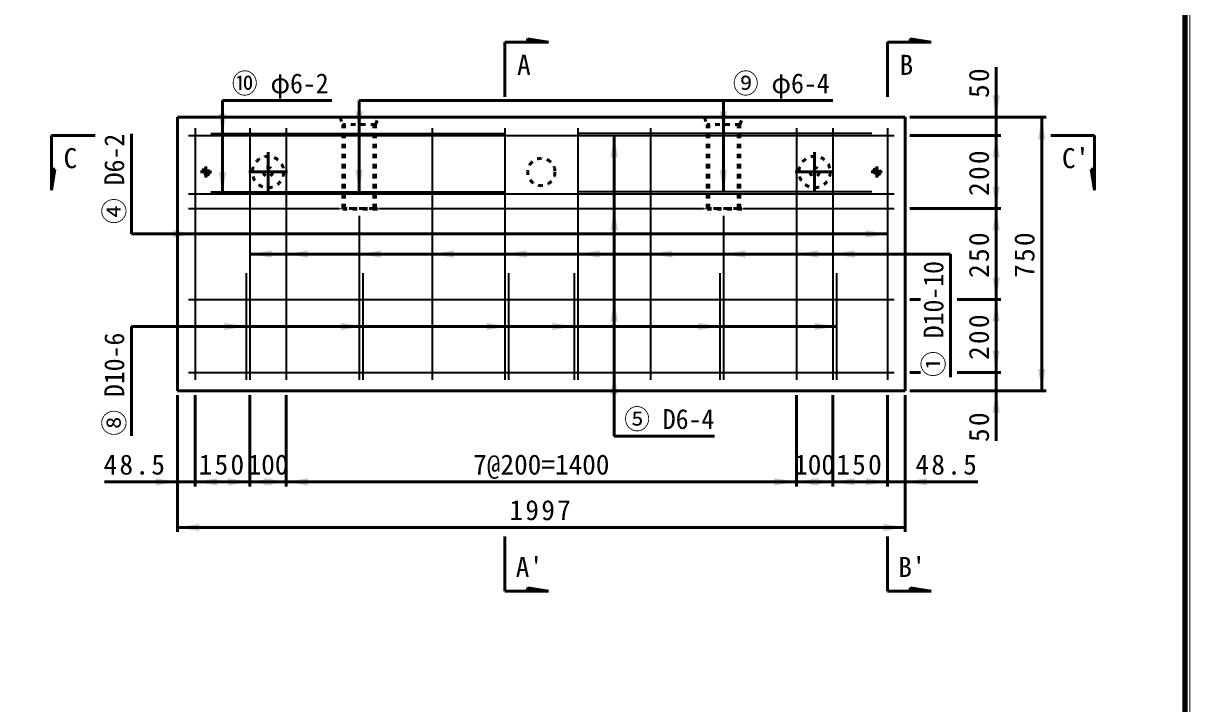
# Model space of a CAD drawing. Units: millimetres, scale not verified. Extents: x 100 to 4105, y 100 to 2870.
# Drawn here: x 2825 to 4105, y 847 to 1593 of the extents above; entities that cross this region are included whole.
import ezdxf
from ezdxf.enums import TextEntityAlignment as Align

# ---------------------------------------------------------------- set-up
doc = ezdxf.new("R2010")
doc.units = ezdxf.units.MM
doc.header["$LTSCALE"] = 5
doc.linetypes.add('USER2', pattern=[13.4, 10, -1.2, 1, -1.2])
doc.linetypes.add('USER3', pattern=[2.2, 1, -1.2])
doc.layers.add('V-nasSTD', color=7, linetype='Continuous', lineweight=50)
doc.styles.add('ＭＳ ゴシック', font='')
doc.styles.get('ＭＳ ゴシック').set_extended_font_data('MS Gothic')

msp = doc.modelspace()

# ---------------------------------------------------------------- hatches: boundary and pattern name
at = {"layer": 'V-nasSTD'}
for points in [[(3892.592, 1513.889), (3896.592, 1513.889), (3892.592, 1489.889), (3888.592, 1513.889)], [(3043.192, 1493.889), (3047.192, 1493.889), (3043.192, 1469.889), (3039.192, 1493.889)], [(3193.192, 1496.289), (3197.192, 1496.289), (3193.192, 1472.289), (3189.192, 1496.289)], [(3593.192, 1496.289), (3597.192, 1496.289), (3593.192, 1472.289), (3589.192, 1496.289)], [(3942.592, 1465.889), (3946.592, 1465.889), (3942.592, 1489.889), (3938.592, 1465.889)], [(3473.192, 1445.889), (3477.192, 1445.889), (3473.192, 1469.889), (3469.192, 1445.889)], [(3892.592, 1445.889), (3896.592, 1445.889), (3892.592, 1469.889), (3888.592, 1445.889)], [(3043.192, 1429.889), (3047.192, 1429.889), (3043.192, 1405.889), (3039.192, 1429.889)], [(3193.192, 1432.289), (3197.192, 1432.289), (3193.192, 1408.289), (3189.192, 1432.289)], [(3593.192, 1432.289), (3597.192, 1432.289), (3593.192, 1408.289), (3589.192, 1432.289)], [(3892.592, 1413.889), (3896.592, 1413.889), (3892.592, 1389.889), (3888.592, 1413.889)], [(3473.192, 1365.889), (3477.192, 1365.889), (3473.192, 1389.889), (3469.192, 1365.889)], [(3892.592, 1365.889), (3896.592, 1365.889), (3892.592, 1389.889), (3888.592, 1365.889)], [(2989.192, 1361.889), (2989.192, 1357.889), (3013.192, 1361.889), (2989.192, 1365.889)], [(3749.192, 1361.889), (3749.192, 1357.889), (3773.192, 1361.889), (3749.192, 1365.889)], [(3097.192, 1339.889), (3097.192, 1335.889), (3073.192, 1339.889), (3097.192, 1343.889)], [(3137.192, 1339.889), (3137.192, 1335.889), (3113.192, 1339.889), (3137.192, 1343.889)], [(3217.192, 1339.889), (3217.192, 1335.889), (3193.192, 1339.889), (3217.192, 1343.889)], [(3297.192, 1339.889), (3297.192, 1335.889), (3273.192, 1339.889), (3297.192, 1343.889)], [(3377.192, 1339.889), (3377.192, 1335.889), (3353.192, 1339.889), (3377.192, 1343.889)], [(3457.192, 1339.889), (3457.192, 1335.889), (3433.192, 1339.889), (3457.192, 1343.889)], [(3537.192, 1339.889), (3537.192, 1335.889), (3513.192, 1339.889), (3537.192, 1343.889)], [(3617.192, 1339.889), (3617.192, 1335.889), (3593.192, 1339.889), (3617.192, 1343.889)], [(3697.192, 1339.889), (3697.192, 1335.889), (3673.192, 1339.889), (3697.192, 1343.889)], [(3737.192, 1339.889), (3737.192, 1335.889), (3713.192, 1339.889), (3737.192, 1343.889)], [(3892.592, 1313.889), (3896.592, 1313.889), (3892.592, 1289.889), (3888.592, 1313.889)], [(3473.192, 1265.889), (3477.192, 1265.889), (3473.192, 1289.889), (3469.192, 1265.889)], [(3892.592, 1265.889), (3896.592, 1265.889), (3892.592, 1289.889), (3888.592, 1265.889)], [(3045.192, 1260.404), (3045.192, 1256.404), (3069.192, 1260.404), (3045.192, 1264.404)], [(3173.192, 1260.404), (3173.192, 1256.404), (3197.192, 1260.404), (3173.192, 1264.404)], [(3333.192, 1260.404), (3333.192, 1256.404), (3357.192, 1260.404), (3333.192, 1264.404)], [(3405.192, 1260.404), (3405.192, 1256.404), (3429.192, 1260.404), (3405.192, 1264.404)], [(3565.192, 1260.404), (3565.192, 1256.404), (3589.192, 1260.404), (3565.192, 1264.404)], [(3693.192, 1260.404), (3693.192, 1256.404), (3717.192, 1260.404), (3693.192, 1264.404)], [(3892.592, 1233.889), (3896.592, 1233.889), (3892.592, 1209.889), (3888.592, 1233.889)], [(3473.192, 1185.889), (3477.192, 1185.889), (3473.192, 1209.889), (3469.192, 1185.889)], [(3942.592, 1213.889), (3946.592, 1213.889), (3942.592, 1189.889), (3938.592, 1213.889)], [(3892.592, 1165.889), (3896.592, 1165.889), (3892.592, 1189.889), (3888.592, 1165.889)], [(2969.792, 1089.889), (2969.792, 1085.889), (2993.792, 1089.889), (2969.792, 1093.889)], [(3037.192, 1089.889), (3037.192, 1085.889), (3013.192, 1089.889), (3037.192, 1093.889)], [(3049.192, 1089.889), (3049.192, 1085.889), (3073.192, 1089.889), (3049.192, 1093.889)], [(3097.192, 1089.889), (3097.192, 1085.889), (3073.192, 1089.889), (3097.192, 1093.889)], [(3089.192, 1089.889), (3089.192, 1085.889), (3113.192, 1089.889), (3089.192, 1093.889)], [(3137.192, 1089.889), (3137.192, 1085.889), (3113.192, 1089.889), (3137.192, 1093.889)], [(3649.192, 1089.889), (3649.192, 1085.889), (3673.192, 1089.889), (3649.192, 1093.889)], [(3697.192, 1089.889), (3697.192, 1085.889), (3673.192, 1089.889), (3697.192, 1093.889)], [(3689.192, 1089.889), (3689.192, 1085.889), (3713.192, 1089.889), (3689.192, 1093.889)], [(3737.192, 1089.889), (3737.192, 1085.889), (3713.192, 1089.889), (3737.192, 1093.889)], [(3749.192, 1089.889), (3749.192, 1085.889), (3773.192, 1089.889), (3749.192, 1093.889)], [(3816.592, 1089.889), (3816.592, 1085.889), (3792.592, 1089.889), (3816.592, 1093.889)], [(3017.792, 1039.889), (3017.792, 1035.889), (2993.792, 1039.889), (3017.792, 1043.889)], [(3768.592, 1039.889), (3768.592, 1035.889), (3792.592, 1039.889), (3768.592, 1043.889)]]:
    msp.add_hatch(color=256, dxfattribs=at).paths.add_polyline_path(points)

# ---------------------------------------------------------------- linework, layer by layer
at = {"layer": 'V-nasSTD', "lineweight": 100}
msp.add_line((4100, 105), (4100, 2865), dxfattribs=at)
at = {"layer": 'V-nasSTD'}
for p, q in [((3378.192, 1572.289), (3378.192, 1576.129)), ((3378.192, 1576.129), (3401.232, 1572.289)), ((3798.192, 1572.289), (3798.192, 1576.129)), ((3798.192, 1576.129), (3821.232, 1572.289)), ((3353.192, 1512.289), (3353.192, 1572.289)), ((3378.192, 1572.289), (3353.192, 1572.289)), ((3378.192, 1572.289), (3401.232, 1572.289)), ((3773.192, 1512.289), (3773.192, 1572.289)), ((3798.192, 1572.289), (3773.192, 1572.289)), ((3798.192, 1572.289), (3821.232, 1572.289)), ((3892.592, 1489.889), (3892.592, 1544.889)), ((3043.192, 1508.289), (3043.192, 1405.889)), ((3043.192, 1508.289), (3163.192, 1508.289)), ((3193.192, 1508.289), (3193.192, 1408.289)), ((3193.192, 1508.289), (3713.192, 1508.289)), ((3593.192, 1508.289), (3593.192, 1408.289)), ((2993.792, 1489.889), (2993.792, 1189.889)), ((3792.592, 1489.889), (2993.792, 1489.889)), ((3792.592, 1189.889), (3792.592, 1489.889)), ((3797.592, 1489.889), (3947.592, 1489.889)), ((3892.592, 1489.889), (3892.592, 1469.889)), ((3942.592, 1489.889), (3942.592, 1189.889)), ((2855.344, 1432.929), (2855.344, 1469.889)), ((2903.384, 1469.889), (2855.344, 1469.889)), ((2943.192, 1361.889), (2943.192, 1471.889)), ((3473.192, 1139.889), (3473.192, 1469.889)), ((3797.592, 1469.889), (3897.592, 1469.889)), ((3892.592, 1469.889), (3892.592, 1389.889)), ((3952.592, 1469.889), (4000.632, 1469.889)), ((4000.632, 1432.929), (4000.632, 1469.889)), ((2855.344, 1432.929), (2859.184, 1432.929)), ((2859.184, 1432.929), (2855.344, 1409.889)), ((2855.344, 1432.929), (2855.344, 1409.889)), ((4000.632, 1432.929), (3996.792, 1432.929)), ((3996.792, 1432.929), (4000.632, 1409.889)), ((4000.632, 1432.929), (4000.632, 1409.889)), ((3797.592, 1389.889), (3897.592, 1389.889)), ((3892.592, 1389.889), (3892.592, 1289.889)), ((3773.192, 1361.889), (2943.192, 1361.889)), ((3842.592, 1339.889), (3073.192, 1339.889)), ((3842.592, 1204.889), (3842.592, 1339.889)), ((3797.592, 1289.889), (3809.592, 1289.889)), ((3849.592, 1289.889), (3897.592, 1289.889)), ((3892.592, 1289.889), (3892.592, 1209.889)), ((3717.192, 1260.404), (2943.192, 1260.404)), ((2943.192, 1140.404), (2943.192, 1260.404)), ((3797.592, 1209.889), (3809.592, 1209.889)), ((3849.592, 1209.889), (3897.592, 1209.889)), ((3892.592, 1189.889), (3892.592, 1209.889)), ((2993.792, 1189.889), (3792.592, 1189.889)), ((2993.792, 1184.889), (2993.792, 1034.889)), ((3013.192, 1184.889), (3013.192, 1084.889)), ((3073.192, 1184.889), (3073.192, 1084.889)), ((3113.192, 1184.889), (3113.192, 1084.889)), ((3673.192, 1184.889), (3673.192, 1084.889)), ((3713.192, 1184.889), (3713.192, 1084.889)), ((3773.192, 1184.889), (3773.192, 1084.889)), ((3792.592, 1184.889), (3792.592, 1034.889)), ((3797.592, 1189.889), (3947.592, 1189.889)), ((3892.592, 1189.889), (3892.592, 1134.889)), ((3473.192, 1139.889), (3583.192, 1139.889)), ((2913.792, 1089.889), (2993.792, 1089.889)), ((2993.792, 1089.889), (3013.192, 1089.889)), ((3013.192, 1089.889), (3073.192, 1089.889)), ((3073.192, 1089.889), (3113.192, 1089.889)), ((3113.192, 1089.889), (3673.192, 1089.889)), ((3713.192, 1089.889), (3673.192, 1089.889)), ((3773.192, 1089.889), (3713.192, 1089.889)), ((3792.592, 1089.889), (3773.192, 1089.889)), ((3872.592, 1089.889), (3792.592, 1089.889)), ((2993.792, 1039.889), (3792.592, 1039.889)), ((3353.192, 1029.889), (3353.192, 969.889)), ((3773.192, 1029.889), (3773.192, 969.889)), ((3378.192, 969.889), (3378.192, 973.729)), ((3378.192, 973.729), (3401.232, 969.889)), ((3798.192, 969.889), (3798.192, 973.729)), ((3798.192, 973.729), (3821.232, 969.889)), ((3378.192, 969.889), (3353.192, 969.889)), ((3378.192, 969.889), (3401.232, 969.889)), ((3798.192, 969.889), (3773.192, 969.889)), ((3821.232, 969.889), (3798.192, 969.889))]:
    msp.add_line(p, q, dxfattribs=at)
at = {"layer": 'V-nasSTD', "linetype": 'USER3'}
for p, q in [((3172.192, 1489.889), (3175.192, 1481.889)), ((3211.192, 1481.889), (3214.192, 1489.889)), ((3572.192, 1489.889), (3575.192, 1481.889)), ((3611.192, 1481.889), (3614.192, 1489.889)), ((3175.192, 1389.889), (3175.192, 1481.889)), ((3211.192, 1481.889), (3175.192, 1481.889)), ((3177.192, 1389.889), (3177.192, 1481.889)), ((3209.192, 1389.889), (3209.192, 1481.889)), ((3211.192, 1389.889), (3211.192, 1481.889)), ((3575.192, 1389.889), (3575.192, 1481.889)), ((3611.192, 1481.889), (3575.192, 1481.889)), ((3577.192, 1389.889), (3577.192, 1481.889)), ((3609.192, 1389.889), (3609.192, 1481.889)), ((3611.192, 1389.889), (3611.192, 1481.889)), ((3213.192, 1389.889), (3173.192, 1389.889)), ((3173.192, 1389.089), (3173.192, 1389.889)), ((3213.192, 1389.089), (3173.192, 1389.089)), ((3209.192, 1389.889), (3177.192, 1389.889)), ((3213.192, 1389.089), (3213.192, 1389.889)), ((3613.192, 1389.889), (3573.192, 1389.889)), ((3573.192, 1389.089), (3573.192, 1389.889)), ((3613.192, 1389.089), (3573.192, 1389.089)), ((3609.192, 1389.889), (3577.192, 1389.889)), ((3609.192, 1389.889), (3577.192, 1389.889)), ((3613.192, 1389.089), (3613.192, 1389.889))]:
    msp.add_line(p, q, dxfattribs=at)
at = {"layer": 'V-nasSTD', "lineweight": 35}
for p, q in [((3013.192, 1477.889), (3013.192, 1201.889)), ((3073.192, 1477.889), (3073.192, 1201.889)), ((3113.192, 1477.889), (3113.192, 1201.889)), ((3273.192, 1477.889), (3273.192, 1201.889)), ((3353.192, 1477.889), (3353.192, 1201.889)), ((3433.192, 1477.889), (3433.192, 1201.889)), ((3513.192, 1477.889), (3513.192, 1201.889)), ((3673.192, 1477.889), (3673.192, 1201.889)), ((3713.192, 1477.889), (3713.192, 1201.889)), ((3773.192, 1477.889), (3773.192, 1201.889)), ((3005.792, 1469.889), (3780.592, 1469.889)), ((3030.192, 1472.289), (3353.192, 1472.289)), ((3756.192, 1472.289), (3433.192, 1472.289)), ((3005.792, 1405.889), (3780.592, 1405.889)), ((3030.192, 1408.289), (3353.192, 1408.289)), ((3756.192, 1408.289), (3433.192, 1408.289)), ((3005.792, 1389.889), (3171.192, 1389.889)), ((3215.192, 1389.889), (3571.192, 1389.889)), ((3615.192, 1389.889), (3780.592, 1389.889)), ((3193.192, 1381.889), (3193.192, 1201.889)), ((3593.192, 1381.889), (3593.192, 1201.889)), ((3069.192, 1318.919), (3069.192, 1201.889)), ((3197.192, 1318.919), (3197.192, 1201.889)), ((3357.192, 1318.919), (3357.192, 1201.889)), ((3429.192, 1318.919), (3429.192, 1201.889)), ((3589.192, 1318.919), (3589.192, 1201.889)), ((3717.192, 1318.919), (3717.192, 1201.889)), ((3005.792, 1289.889), (3780.592, 1289.889)), ((3005.792, 1209.889), (3780.592, 1209.889))]:
    msp.add_line(p, q, dxfattribs=at)
at = {"layer": 'V-nasSTD', "linetype": 'USER2'}
for p, q in [((3093.192, 1451.689), (3093.192, 1409.289)), ((3693.192, 1451.689), (3693.192, 1409.289)), ((3024.992, 1423.889), (3024.992, 1435.889)), ((3761.392, 1423.889), (3761.392, 1435.889)), ((3018.992, 1429.889), (3030.992, 1429.889)), ((3071.992, 1429.889), (3114.392, 1429.889)), ((3671.992, 1429.889), (3714.392, 1429.889)), ((3755.392, 1429.889), (3767.392, 1429.889))]:
    msp.add_line(p, q, dxfattribs=at)
at = {"layer": 'V-nasSTD', "lineweight": 13}
msp.add_lwpolyline([(100, 100), (100, 2870), (4105, 2870), (4105, 100)], close=True, dxfattribs=at)
at = {"layer": 'V-nasSTD', "linetype": 'USER3'}
for centre, radius in [((3093.192, 1429.889), 17.2), ((3693.192, 1429.889), 17.2), ((3093.192, 1429.889), 5), ((3393.192, 1429.889), 15), ((3693.192, 1429.889), 5), ((3024.992, 1429.889), 3.8), ((3024.992, 1429.889), 2.4), ((3024.992, 1429.889), 2), ((3761.392, 1429.889), 3.8), ((3761.392, 1429.889), 2.4), ((3761.392, 1429.889), 2)]:
    msp.add_circle(centre, radius, dxfattribs=at)

# ---------------------------------------------------------------- texts
at = {"layer": 'V-nasSTD', "style": 'ＭＳ ゴシック'}
for s, p in [('A', (3374.058, 1558.465)), ('B', (3794.058, 1558.465)), ('C', (2876.21, 1456.065)), ("C'", (3979.767, 1456.065)), ('100', (3093.192, 1119.889)), ('7@200=1400', (3393.192, 1119.889)), ('100', (3693.192, 1119.889)), ("A'", (3380.081, 1007.446)), ("B'", (3800.081, 1007.446))]:
    msp.add_text(s, height=21.99, dxfattribs=at).set_placement(p, align=Align.TOP_CENTER)
at = {"layer": 'V-nasSTD', "style": 'ＭＳ ゴシック', "width": 0.95}
for s, p in [('⑩ φ6-2', (3106.557, 1538.097)), ('⑨ φ6-4', (3656.557, 1538.097)), ('⑤ D6-4', (3533.637, 1169.697))]:
    msp.add_text(s, height=21.85, dxfattribs=at).set_placement(p, align=Align.TOP_CENTER)
for s, p in [('④ D6-2', (2913.384, 1422.333)), ('① D10-10', (3812.784, 1268.604)), ('⑧ D10-6', (2913.384, 1197.039))]:
    msp.add_text(s, height=21.85, rotation=90, dxfattribs=at).set_placement(p, align=Align.TOP_CENTER)
at = {"layer": 'V-nasSTD', "char_height": 21.99, "attachment_point": 2, "rotation": 90, "style": 'ＭＳ ゴシック'}
for s, insert in [('\\T1.17;50', (3862.592, 1528.639)), ('\\T1.17;200', (3862.592, 1429.889)), ('\\T1.17;250', (3862.592, 1339.889)), ('\\T1.17;750', (3912.592, 1339.889)), ('\\T1.17;200', (3862.592, 1249.889)), ('\\T1.17;50', (3862.592, 1151.139))]:
    msp.add_mtext(s, dxfattribs=dict(at, insert=insert))
at = {"layer": 'V-nasSTD', "char_height": 21.99, "attachment_point": 2, "style": 'ＭＳ ゴシック'}
for s, insert in [('\\T1.17;48.5', (2947.542, 1119.889)), ('\\T1.17;150', (3043.192, 1119.889)), ('\\T1.17;150', (3743.192, 1119.889)), ('\\T1.17;48.5', (3838.842, 1119.889)), ('\\T1.17;1997', (3393.192, 1069.889))]:
    msp.add_mtext(s, dxfattribs=dict(at, insert=insert))

doc.saveas('drawing.dxf')
